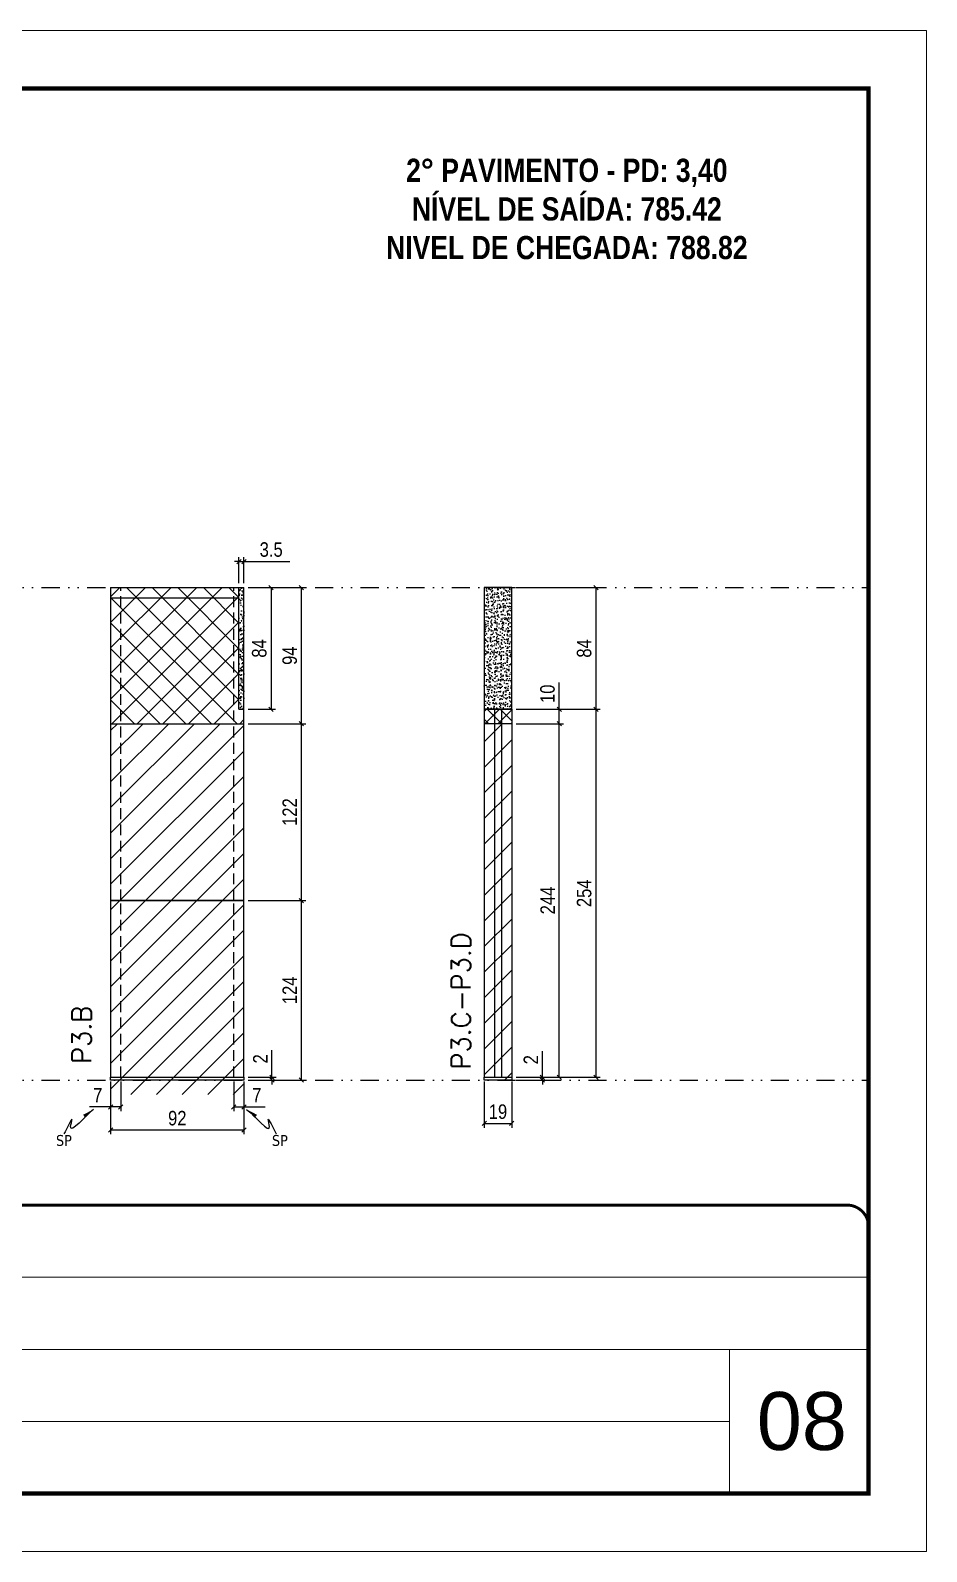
# Model space of a CAD drawing. Extents: x 2201 to 8455, y 252 to 7045.
# Drawn here: x 7836 to 8455, y 4846 to 5896 of the extents above; entities that cross this region are included whole.
import ezdxf

# ---------------------------------------------------------------- set-up
doc = ezdxf.new("R2010")
doc.units = 0
for name, pattern in [('CONTINUO', [0]), ('DASHED', [0.75, 0.5, -0.25]), ('DIVIDE2', [0.625, 0.25, -0.125, 0, -0.125, 0, -0.125]), ('HIDDEN', [0.375, 0.25, -0.125])]:
    doc.linetypes.add(name, pattern=pattern)
for name, color, linetype, lineweight in [('CARIMBO', 255, 'Continuous', 9), ('Folhas', 255, 'Continuous', 9), ('Hachura', 251, 'Continuous', 9), ('SARRAFO DE PRESSAO', 251, 'DASHED', 9), ('Texto Seção', 7, 'Continuous', 15)]:
    doc.layers.add(name, color=color, linetype=linetype, lineweight=lineweight)
for name, color, linetype in [('COTA', 241, 'Continuous'), ('NOMENCLATURA', 7, 'Continuous'), ('Nível', 160, 'Continuous'), ('Painéis', 200, 'Continuous'), ('SARR_2.2x7', 40, 'Continuous'), ('Sarrafo de Pressão', 42, 'HIDDEN'), ('texto', 7, 'Continuous')]:
    doc.layers.add(name, color=color, linetype=linetype)
doc.styles.add('ARIAL', font='arial.ttf')
doc.styles.add('COTA TECNICA', font='techl___.ttf', dxfattribs={"height": 10})
doc.styles.add('COTA TECNICA-50', font='techl___.ttf', dxfattribs={"height": 10})
doc.styles.add('REGUA-120', font='ROMANS.shx', dxfattribs={"height": 15})
doc.styles.add('ROMANC', font='techb___.ttf', dxfattribs={"height": 2.5})
doc.styles.get("Standard").update_dxf_attribs({"font": 'arial.ttf'})
doc.dimstyles.new('COTA PAINEL-50', dxfattribs={"dimtxt": 10, "dimasz": 3, "dimexe": 3, "dimexo": 3, "dimgap": 3, "dimtad": 1, "dimdec": 1, "dimzin": 12, "dimdsep": 46, "dimtxsty": 'COTA TECNICA-50', "dimblk1": 'OBLIQUE', "dimblk2": 'OBLIQUE', "dimsah": 1, "dimcen": 0.9, "dimclrd": 4, "dimclre": 4, "dimclrt": 240, "dimadec": 1, "dimazin": 3, "dimtfac": 1, "dimtdec": 1, "dimtmove": 0, "dimatfit": 3, "dimfxl": 1, "dimtolj": 1, "dimtzin": 12, "dimarcsym": 0})
doc.dimstyles.new('PAINEL', dxfattribs={"dimtxt": 10, "dimasz": 3, "dimexe": 3, "dimexo": 3, "dimgap": 3, "dimtad": 1, "dimdec": 1, "dimzin": 12, "dimdsep": 46, "dimtxsty": 'COTA TECNICA', "dimblk1": 'OBLIQUE', "dimblk2": 'OBLIQUE', "dimsah": 1, "dimcen": 0.9, "dimclrd": 4, "dimclre": 4, "dimclrt": 240, "dimadec": 1, "dimazin": 3, "dimtfac": 1, "dimtdec": 1, "dimtmove": 0, "dimatfit": 3, "dimfxl": 1, "dimtolj": 1, "dimtzin": 12, "dimarcsym": 0})
doc.dimstyles.get("Standard").update_dxf_attribs({"dimtxt": 0.18, "dimasz": 0.18, "dimexe": 0.18, "dimexo": 0.0625, "dimgap": 0.09, "dimtad": 0, "dimtih": 1, "dimtoh": 1, "dimdec": 4, "dimzin": 0, "dimdsep": 46, "dimtxsty": 'Standard', "dimcen": 0.09, "dimadec": 0, "dimazin": 0, "dimtfac": 1, "dimtdec": 4, "dimtofl": 0, "dimtmove": 0, "dimatfit": 3, "dimfxl": 1, "dimtolj": 1, "dimtzin": 0, "dimarcsym": 0})

# ---------------------------------------------------------------- blocks, each defined once
blk = doc.blocks.new('9999999999')
at = {"color": 30, "linetype": 'CONTINUO'}
for p, q in [((98564.6, 34379.6), (99584, 34379.6)), ((98564.6, 34329.8), (99488, 34329.8)), ((99584, 34329.8), (99488, 34329.8)), ((99488, 34329.8), (99488, 34230.2)), ((98564.6, 34280), (99488, 34280))]:
    blk.add_line(p, q, dxfattribs=at)
at = {"color": 30, "linetype": 'CONTINUO', "const_width": 2}
blk.add_lwpolyline([(99584, 34230.2), (99584, 34414.4, 0.414214), (99569, 34429.4), (98229, 34429.4, 0.414214), (98214, 34414.4), (98214, 34245.2, 0.414214), (98229, 34230.2), (99584, 34230.2)], format="xyb", dxfattribs=at)
at = {"layer": 'Folhas'}
blk.add_lwpolyline([(98139, 34190.2), (99624, 34190.2), (99624, 35240.2), (98139, 35240.2)], close=True, dxfattribs=at)
at = {"layer": 'Folhas', "color": 30, "const_width": 3}
blk.add_lwpolyline([(98214, 34230.2), (99584, 34230.2), (99584, 35200.2), (98214, 35200.2)], close=True, dxfattribs=at)
blk = doc.blocks.new('_Oblique')
at = {"color": 0, "linetype": 'ByBlock', "lineweight": -2}
blk.add_line((-0.5, -0.5), (0.5, 0.5), dxfattribs=at)
blk = doc.blocks.new('*D439')
at = {"layer": 'COTA', "color": 4, "lineweight": -2, "transparency": 16777216}
for p, q in [((7891.8, 5170.5), (7891.8, 5134.1)), ((7983.8, 5170.5), (7983.8, 5134.1)), ((7891.8, 5137.1), (7983.8, 5137.1))]:
    blk.add_line(p, q, dxfattribs=at)
at = {"layer": 'Defpoints', "color": 0, "transparency": 16777216}
for p in [(7891.8, 5173.5), (7983.8, 5173.5), (7983.8, 5137.1)]:
    blk.add_point(p, dxfattribs=at)
at = {"layer": 'COTA', "color": 4, "lineweight": -2, "transparency": 16777216, "xscale": 3, "yscale": 3, "zscale": 3, "rotation": 180}
blk.add_blockref('_Oblique', (7891.8, 5137.1), dxfattribs=at)
at = {"layer": 'COTA', "color": 4, "lineweight": -2, "transparency": 16777216, "xscale": 3, "yscale": 3, "zscale": 3}
blk.add_blockref('_Oblique', (7983.8, 5137.1), dxfattribs=at)
at = {"layer": 'COTA', "color": 240, "transparency": 16777216, "insert": (7937.8, 5145.2), "char_height": 10, "attachment_point": 5, "style": 'COTA TECNICA'}
blk.add_mtext('\\A1;92', dxfattribs=at)
blk = doc.blocks.new('*D440')
at = {"layer": 'COTA', "color": 4, "lineweight": -2, "transparency": 16777216}
for p, q in [((7891.8, 5168.5), (7891.8, 5150)), ((7898.8, 5170.5), (7898.8, 5150)), ((7891.8, 5153), (7877.1, 5153)), ((7898.8, 5153), (7891.8, 5153))]:
    blk.add_line(p, q, dxfattribs=at)
at = {"layer": 'Defpoints', "color": 0, "transparency": 16777216}
for p in [(7891.8, 5171.5), (7898.8, 5173.5), (7891.8, 5153)]:
    blk.add_point(p, dxfattribs=at)
at = {"layer": 'COTA', "color": 4, "lineweight": -2, "transparency": 16777216, "xscale": 3, "yscale": 3, "zscale": 3, "rotation": 180}
blk.add_blockref('_Oblique', (7891.8, 5153), dxfattribs=at)
at = {"layer": 'COTA', "color": 4, "lineweight": -2, "transparency": 16777216, "xscale": 3, "yscale": 3, "zscale": 3}
blk.add_blockref('_Oblique', (7898.8, 5153), dxfattribs=at)
at = {"layer": 'COTA', "color": 240, "transparency": 16777216, "insert": (7882.9, 5161.1), "char_height": 10, "attachment_point": 5, "style": 'COTA TECNICA-50'}
blk.add_mtext('\\A1;7', dxfattribs=at)
blk = doc.blocks.new('*D441')
at = {"layer": 'COTA', "color": 4, "lineweight": -2, "transparency": 16777216}
for p, q in [((7976.8, 5170.5), (7976.8, 5150)), ((7983.8, 5168.5), (7983.8, 5150)), ((7976.8, 5153), (7983.8, 5153)), ((7983.8, 5153), (7998.5, 5153))]:
    blk.add_line(p, q, dxfattribs=at)
at = {"layer": 'Defpoints', "color": 0, "transparency": 16777216}
for p in [(7976.8, 5173.5), (7983.8, 5171.5), (7983.8, 5153)]:
    blk.add_point(p, dxfattribs=at)
at = {"layer": 'COTA', "color": 4, "lineweight": -2, "transparency": 16777216, "xscale": 3, "yscale": 3, "zscale": 3, "rotation": 180}
blk.add_blockref('_Oblique', (7976.8, 5153), dxfattribs=at)
at = {"layer": 'COTA', "color": 4, "lineweight": -2, "transparency": 16777216, "xscale": 3, "yscale": 3, "zscale": 3}
blk.add_blockref('_Oblique', (7983.8, 5153), dxfattribs=at)
at = {"layer": 'COTA', "color": 240, "transparency": 16777216, "insert": (7992.7, 5161.1), "char_height": 10, "attachment_point": 5, "style": 'COTA TECNICA-50'}
blk.add_mtext('\\A1;7', dxfattribs=at)
blk = doc.blocks.new('*D442')
at = {"layer": 'COTA', "color": 4, "linetype": 'ByBlock', "lineweight": -2, "transparency": 16777216}
for p, q in [((7986.8, 5295.5), (8026.5, 5295.5)), ((8023.5, 5171.5), (8023.5, 5295.5)), ((7986.8, 5171.5), (8026.5, 5171.5))]:
    blk.add_line(p, q, dxfattribs=at)
at = {"layer": 'Defpoints', "color": 0, "linetype": 'ByBlock', "transparency": 16777216}
for p in [(7983.8, 5295.5), (8023.5, 5295.5), (7983.8, 5171.5)]:
    blk.add_point(p, dxfattribs=at)
at = {"layer": 'COTA', "color": 4, "linetype": 'ByBlock', "lineweight": -2, "transparency": 16777216, "xscale": 3, "yscale": 3, "zscale": 3}
for p, rotation in [((8023.5, 5295.5), 90), ((8023.5, 5171.5), 270)]:
    blk.add_blockref('_Oblique', p, dxfattribs=dict(at, rotation=rotation))
at = {"layer": 'COTA', "color": 240, "linetype": 'ByBlock', "transparency": 16777216, "insert": (8015.4, 5233.5), "char_height": 10, "attachment_point": 5, "rotation": 90, "style": 'COTA TECNICA'}
blk.add_mtext('\\A1;124', dxfattribs=at)
blk = doc.blocks.new('*D443')
at = {"layer": 'COTA', "color": 4, "lineweight": -2, "transparency": 16777216}
for p, q in [((8003.1, 5173.5), (8003.1, 5192.3)), ((7986.8, 5173.5), (8006.1, 5173.5)), ((7986.8, 5171.5), (8006.1, 5171.5)), ((8003.1, 5171.5), (8003.1, 5173.5)), ((8003.1, 5171.5), (8003.1, 5168.5))]:
    blk.add_line(p, q, dxfattribs=at)
at = {"layer": 'Defpoints', "color": 0, "transparency": 16777216}
for p in [(7983.8, 5173.5), (7983.8, 5171.5), (8003.1, 5171.5)]:
    blk.add_point(p, dxfattribs=at)
at = {"layer": 'COTA', "color": 4, "lineweight": -2, "transparency": 16777216, "xscale": 3, "yscale": 3, "zscale": 3}
for p, rotation in [((8003.1, 5173.5), 270), ((8003.1, 5171.5), 90)]:
    blk.add_blockref('_Oblique', p, dxfattribs=dict(at, rotation=rotation))
at = {"layer": 'COTA', "color": 240, "transparency": 16777216, "insert": (7995.1, 5186.2), "char_height": 10, "attachment_point": 5, "rotation": 90, "style": 'COTA TECNICA-50'}
blk.add_mtext('\\A1;2', dxfattribs=at)
blk = doc.blocks.new('*D444')
at = {"layer": 'COTA', "color": 4, "linetype": 'ByBlock', "lineweight": -2, "transparency": 16777216}
for p, q in [((7986.8, 5295.5), (8026.5, 5295.5)), ((8023.5, 5171.5), (8023.5, 5295.5)), ((7986.8, 5171.5), (8026.5, 5171.5))]:
    blk.add_line(p, q, dxfattribs=at)
at = {"layer": 'Defpoints', "color": 0, "linetype": 'ByBlock', "transparency": 16777216}
for p in [(7983.8, 5295.5), (8023.5, 5295.5), (7983.8, 5171.5)]:
    blk.add_point(p, dxfattribs=at)
at = {"layer": 'COTA', "color": 4, "linetype": 'ByBlock', "lineweight": -2, "transparency": 16777216, "xscale": 3, "yscale": 3, "zscale": 3}
for p, rotation in [((8023.5, 5295.5), 90), ((8023.5, 5171.5), 270)]:
    blk.add_blockref('_Oblique', p, dxfattribs=dict(at, rotation=rotation))
at = {"layer": 'COTA', "color": 240, "linetype": 'ByBlock', "transparency": 16777216, "insert": (8015.4, 5233.5), "char_height": 10, "attachment_point": 5, "rotation": 90, "style": 'COTA TECNICA'}
blk.add_mtext('\\A1;124', dxfattribs=at)
blk = doc.blocks.new('*D445')
at = {"layer": 'COTA', "color": 4, "lineweight": -2, "transparency": 16777216}
for p, q in [((8149.6, 5170.5), (8149.6, 5138.6)), ((8168.6, 5170.5), (8168.6, 5138.6)), ((8149.6, 5141.6), (8168.6, 5141.6))]:
    blk.add_line(p, q, dxfattribs=at)
at = {"layer": 'Defpoints', "color": 0, "transparency": 16777216}
for p in [(8149.6, 5173.5), (8168.6, 5173.5), (8168.6, 5141.6)]:
    blk.add_point(p, dxfattribs=at)
at = {"layer": 'COTA', "color": 4, "lineweight": -2, "transparency": 16777216, "xscale": 3, "yscale": 3, "zscale": 3, "rotation": 180}
blk.add_blockref('_Oblique', (8149.6, 5141.6), dxfattribs=at)
at = {"layer": 'COTA', "color": 4, "lineweight": -2, "transparency": 16777216, "xscale": 3, "yscale": 3, "zscale": 3}
blk.add_blockref('_Oblique', (8168.6, 5141.6), dxfattribs=at)
at = {"layer": 'COTA', "color": 240, "transparency": 16777216, "insert": (8159.1, 5149.7), "char_height": 10, "attachment_point": 5, "style": 'COTA TECNICA'}
blk.add_mtext('\\A1;19', dxfattribs=at)
blk = doc.blocks.new('*D446')
at = {"layer": 'COTA', "color": 4, "lineweight": -2, "transparency": 16777216}
for p, q in [((8189.8, 5173.5), (8189.8, 5191.6)), ((8171.6, 5173.5), (8192.8, 5173.5)), ((8171.6, 5171.5), (8192.8, 5171.5)), ((8189.8, 5171.5), (8189.8, 5173.5)), ((8189.8, 5171.5), (8189.8, 5168.5))]:
    blk.add_line(p, q, dxfattribs=at)
at = {"layer": 'Defpoints', "color": 0, "transparency": 16777216}
for p in [(8168.6, 5173.5), (8168.6, 5171.5), (8189.8, 5173.5)]:
    blk.add_point(p, dxfattribs=at)
at = {"layer": 'COTA', "color": 4, "lineweight": -2, "transparency": 16777216, "xscale": 3, "yscale": 3, "zscale": 3}
for p, rotation in [((8189.8, 5173.5), 270), ((8189.8, 5171.5), 90)]:
    blk.add_blockref('_Oblique', p, dxfattribs=dict(at, rotation=rotation))
at = {"layer": 'COTA', "color": 240, "transparency": 16777216, "insert": (8181.8, 5185.6), "char_height": 10, "attachment_point": 5, "rotation": 90, "style": 'COTA TECNICA-50'}
blk.add_mtext('\\A1;2', dxfattribs=at)
blk = doc.blocks.new('*D763')
at = {"layer": 'COTA', "color": 4, "linetype": 'ByBlock', "lineweight": -2, "transparency": 16777216}
for p, q in [((8171.6, 5511.5), (8229.7, 5511.5)), ((8226.7, 5511.5), (8226.7, 5427.5)), ((8171.6, 5427.5), (8229.7, 5427.5))]:
    blk.add_line(p, q, dxfattribs=at)
at = {"layer": 'Defpoints', "color": 0, "linetype": 'ByBlock', "transparency": 16777216}
for p in [(8168.6, 5511.5), (8168.6, 5427.5), (8226.7, 5427.5)]:
    blk.add_point(p, dxfattribs=at)
at = {"layer": 'COTA', "color": 4, "linetype": 'ByBlock', "lineweight": -2, "transparency": 16777216, "xscale": 3, "yscale": 3, "zscale": 3}
for p, rotation in [((8226.7, 5511.5), 90), ((8226.7, 5427.5), 270)]:
    blk.add_blockref('_Oblique', p, dxfattribs=dict(at, rotation=rotation))
at = {"layer": 'COTA', "color": 240, "linetype": 'ByBlock', "transparency": 16777216, "insert": (8218.6, 5469.5), "char_height": 10, "attachment_point": 5, "rotation": 90, "style": 'COTA TECNICA'}
blk.add_mtext('\\A1;84', dxfattribs=at)
blk = doc.blocks.new('*D764')
at = {"layer": 'COTA', "color": 4, "lineweight": -2, "transparency": 16777216}
for p, q in [((8201.4, 5427.5), (8201.4, 5445.9)), ((8171.6, 5427.5), (8204.4, 5427.5)), ((8201.4, 5417.5), (8201.4, 5427.5)), ((8171.6, 5417.5), (8204.4, 5417.5))]:
    blk.add_line(p, q, dxfattribs=at)
at = {"layer": 'Defpoints', "color": 0, "transparency": 16777216}
for p in [(8168.6, 5427.5), (8201.4, 5427.5), (8168.6, 5417.5)]:
    blk.add_point(p, dxfattribs=at)
at = {"layer": 'COTA', "color": 4, "lineweight": -2, "transparency": 16777216, "xscale": 3, "yscale": 3, "zscale": 3}
for p, rotation in [((8201.4, 5427.5), 90), ((8201.4, 5417.5), 270)]:
    blk.add_blockref('_Oblique', p, dxfattribs=dict(at, rotation=rotation))
at = {"layer": 'COTA', "color": 240, "transparency": 16777216, "insert": (8193.3, 5438.2), "char_height": 10, "attachment_point": 5, "rotation": 90, "style": 'COTA TECNICA-50'}
blk.add_mtext('\\A1;10', dxfattribs=at)
blk = doc.blocks.new('*D447')
at = {"layer": 'COTA', "color": 4, "lineweight": -2, "transparency": 16777216}
for p, q in [((7986.8, 5417.5), (8026.5, 5417.5)), ((8023.5, 5295.5), (8023.5, 5417.5)), ((7986.8, 5295.5), (8026.5, 5295.5))]:
    blk.add_line(p, q, dxfattribs=at)
at = {"layer": 'Defpoints', "color": 0, "transparency": 16777216}
for p in [(7983.8, 5417.5), (8023.5, 5417.5), (7983.8, 5295.5)]:
    blk.add_point(p, dxfattribs=at)
at = {"layer": 'COTA', "color": 4, "lineweight": -2, "transparency": 16777216, "xscale": 3, "yscale": 3, "zscale": 3}
for p, rotation in [((8023.5, 5417.5), 90), ((8023.5, 5295.5), 270)]:
    blk.add_blockref('_Oblique', p, dxfattribs=dict(at, rotation=rotation))
at = {"layer": 'COTA', "color": 240, "transparency": 16777216, "insert": (8015.4, 5356.5), "char_height": 10, "attachment_point": 5, "rotation": 90, "style": 'COTA TECNICA-50'}
blk.add_mtext('\\A1;122', dxfattribs=at)
blk = doc.blocks.new('*D765')
at = {"layer": 'COTA', "color": 4, "lineweight": -2, "transparency": 16777216}
for p, q in [((8171.6, 5417.5), (8204.4, 5417.5)), ((8201.4, 5173.5), (8201.4, 5417.5)), ((8171.6, 5173.5), (8204.4, 5173.5))]:
    blk.add_line(p, q, dxfattribs=at)
at = {"layer": 'Defpoints', "color": 0, "transparency": 16777216}
for p in [(8168.6, 5417.5), (8201.4, 5417.5), (8168.6, 5173.5)]:
    blk.add_point(p, dxfattribs=at)
at = {"layer": 'COTA', "color": 4, "lineweight": -2, "transparency": 16777216, "xscale": 3, "yscale": 3, "zscale": 3}
for p, rotation in [((8201.4, 5417.5), 90), ((8201.4, 5173.5), 270)]:
    blk.add_blockref('_Oblique', p, dxfattribs=dict(at, rotation=rotation))
at = {"layer": 'COTA', "color": 240, "transparency": 16777216, "insert": (8193.4, 5295.5), "char_height": 10, "attachment_point": 5, "rotation": 90, "style": 'COTA TECNICA'}
blk.add_mtext('\\A1;244', dxfattribs=at)
blk = doc.blocks.new('*D448')
at = {"layer": 'COTA', "color": 4, "lineweight": -2, "transparency": 16777216}
for p, q in [((8171.6, 5427.5), (8229.7, 5427.5)), ((8226.7, 5427.5), (8226.7, 5173.5)), ((8171.6, 5173.5), (8229.7, 5173.5))]:
    blk.add_line(p, q, dxfattribs=at)
at = {"layer": 'Defpoints', "color": 0, "transparency": 16777216}
for p in [(8168.6, 5427.5), (8168.6, 5173.5), (8226.7, 5173.5)]:
    blk.add_point(p, dxfattribs=at)
at = {"layer": 'COTA', "color": 4, "lineweight": -2, "transparency": 16777216, "xscale": 3, "yscale": 3, "zscale": 3}
for p, rotation in [((8226.7, 5427.5), 90), ((8226.7, 5173.5), 270)]:
    blk.add_blockref('_Oblique', p, dxfattribs=dict(at, rotation=rotation))
at = {"layer": 'COTA', "color": 240, "transparency": 16777216, "insert": (8218.6, 5300.5), "char_height": 10, "attachment_point": 5, "rotation": 90, "style": 'COTA TECNICA'}
blk.add_mtext('\\A1;254', dxfattribs=at)
blk = doc.blocks.new('*D769')
at = {"layer": 'COTA', "color": 4, "lineweight": -2, "transparency": 16777216}
for p, q in [((7986.8, 5511.5), (8005.5, 5511.5)), ((8002.5, 5511.5), (8002.5, 5427.5)), ((7986.8, 5427.5), (8005.5, 5427.5))]:
    blk.add_line(p, q, dxfattribs=at)
at = {"layer": 'Defpoints', "color": 0, "transparency": 16777216}
for p in [(7983.8, 5511.5), (7983.8, 5427.5), (8002.5, 5427.5)]:
    blk.add_point(p, dxfattribs=at)
at = {"layer": 'COTA', "color": 4, "lineweight": -2, "transparency": 16777216, "xscale": 3, "yscale": 3, "zscale": 3}
for p, rotation in [((8002.5, 5511.5), 90), ((8002.5, 5427.5), 270)]:
    blk.add_blockref('_Oblique', p, dxfattribs=dict(at, rotation=rotation))
at = {"layer": 'COTA', "color": 240, "transparency": 16777216, "insert": (7994.4, 5469.5), "char_height": 10, "attachment_point": 5, "rotation": 90, "style": 'COTA TECNICA'}
blk.add_mtext('\\A1;84', dxfattribs=at)
blk = doc.blocks.new('*D770')
at = {"layer": 'COTA', "color": 4, "lineweight": -2, "transparency": 16777216}
for p, q in [((7980.3, 5529.5), (7977.3, 5529.5)), ((7980.3, 5514.5), (7980.3, 5532.5)), ((7980.3, 5529.5), (7983.8, 5529.5)), ((7983.8, 5514.5), (7983.8, 5532.5)), ((7983.8, 5529.5), (8015.4, 5529.5))]:
    blk.add_line(p, q, dxfattribs=at)
at = {"layer": 'Defpoints', "color": 0, "transparency": 16777216}
for p in [(7983.8, 5529.5), (7980.3, 5511.5), (7983.8, 5511.5)]:
    blk.add_point(p, dxfattribs=at)
at = {"layer": 'COTA', "color": 4, "lineweight": -2, "transparency": 16777216, "xscale": 3, "yscale": 3, "zscale": 3}
blk.add_blockref('_Oblique', (7980.3, 5529.5), dxfattribs=at)
at = {"layer": 'COTA', "color": 4, "lineweight": -2, "transparency": 16777216, "xscale": 3, "yscale": 3, "zscale": 3, "rotation": 180}
blk.add_blockref('_Oblique', (7983.8, 5529.5), dxfattribs=at)
at = {"layer": 'COTA', "color": 240, "transparency": 16777216, "insert": (8002.6, 5537.7), "char_height": 10, "attachment_point": 5, "style": 'COTA TECNICA'}
blk.add_mtext('\\A1;3.5', dxfattribs=at)
blk = doc.blocks.new('*D701')
at = {"layer": 'COTA', "color": 4, "lineweight": -2, "transparency": 16777216}
for p, q in [((7986.8, 5511.5), (8026.5, 5511.5)), ((8023.5, 5417.5), (8023.5, 5511.5)), ((7986.8, 5417.5), (8026.5, 5417.5))]:
    blk.add_line(p, q, dxfattribs=at)
at = {"layer": 'Defpoints', "color": 0, "transparency": 16777216}
for p in [(7983.8, 5511.5), (8023.5, 5511.5), (7983.8, 5417.5)]:
    blk.add_point(p, dxfattribs=at)
at = {"layer": 'COTA', "color": 4, "lineweight": -2, "transparency": 16777216, "xscale": 3, "yscale": 3, "zscale": 3}
for p, rotation in [((8023.5, 5511.5), 90), ((8023.5, 5417.5), 270)]:
    blk.add_blockref('_Oblique', p, dxfattribs=dict(at, rotation=rotation))
at = {"layer": 'COTA', "color": 240, "transparency": 16777216, "insert": (8015.4, 5464.5), "char_height": 10, "attachment_point": 5, "rotation": 90, "style": 'COTA TECNICA'}
blk.add_mtext('\\A1;94', dxfattribs=at)

msp = doc.modelspace()

# ---------------------------------------------------------------- hatches: boundary and pattern name
at = {"layer": 'COTA', "linetype": 'ByBlock'}
h = msp.add_hatch(dxfattribs=at)
h.set_pattern_fill('AR-CONC', color=256, scale=0.03)
h.set_pattern_definition([(50, (-167614.649, -105473.8634), (5.46554007, -0.47817257), [0.5715, -6.2865]), (355, (-167614.649, -105473.8634), (-1.05730264, 5.73170536), [0.4572, -5.02921753]), (100.4514447, (-167614.1936, -105473.903), (4.40823741, 5.25353256), [0.48570026, -5.34270734]), (46.1842, (-167614.649, -105472.3394), (8.13237123, -1.26126984), [0.85725, -9.42975]), (96.6355576, (-167613.971, -105472.4445), (7.12212402, 7.42278374), [0.7285507, -8.01406824]), (351.184151, (-167614.649, -105472.339), (7.12212402, 7.42278374), [0.685799, -7.54379196]), (21, (-167613.887, -105472.7204), (4.54843174, -3.06795595), [0.5715, -6.2865]), (326, (-167613.887, -105472.7204), (1.85406085, 5.52563898), [0.4572, -5.0292]), (71.451445, (-167613.508, -105472.976), (6.40249258, 2.45768307), [0.48570026, -5.34269813]), (37.5, (-167614.649, -105473.8634), (0.092658098, 2.536651166), [0, -4.96824, 0, -5.1054, 0, -5.04825]), (7.5, (-167614.649, -105473.8634), (2.004589875, 3.005417245), [0, -2.91084, 0, -4.85394, 0, -1.92405]), (327.5, (-167616.3483, -105473.8634), (4.067717855, -0.17186232), [0, -1.905, 0, -5.9436, 0, -7.8867]), (317.5, (-167617.1103, -105473.8634), (4.44387544, 0.76279473), [0, -2.4765, 0, -3.94716, 0, -5.6007])])
h.paths.add_polyline_path([(7983.81, 5511.5), (7980.31, 5511.5), (7980.31, 5427.5), (7983.81, 5427.5)])
h = msp.add_hatch(dxfattribs=at)
h.set_pattern_fill('AR-CONC', color=256, scale=0.03)
h.set_pattern_definition([(50, (-934.5315, 1399.5084), (5.46554, -0.4781726), [0.5715, -6.2865]), (355, (-934.5315, 1399.5084), (-1.0573026, 5.7317054), [0.4572, -5.0292175]), (100.451445, (-934.076, 1399.4685), (4.4082374, 5.2535326), [0.4857003, -5.3427073]), (46.1842, (-934.5315, 1401.0324), (8.132371, -1.26127), [0.85725, -9.42975]), (96.63556, (-933.854, 1400.927), (7.122124, 7.422784), [0.728551, -8.014068]), (351.18415, (-934.5315, 1401.032), (7.122124, 7.422784), [0.685799, -7.543792]), (21, (-933.7695, 1400.6514), (4.5484317, -3.067956), [0.5715, -6.2865]), (326, (-933.7695, 1400.6514), (1.854061, 5.525639), [0.4572, -5.0292]), (71.451445, (-933.3905, 1400.3957), (6.4024926, 2.457683), [0.4857003, -5.342698]), (37.5, (-934.5315, 1399.5084), (0.0926581, 2.53665117), [0, -4.96824, 0, -5.1054, 0, -5.04825]), (7.5, (-934.5315, 1399.5084), (2.0045899, 3.00541724), [0, -2.91084, 0, -4.85394, 0, -1.92405]), (327.5, (-936.2308, 1399.5084), (4.06771786, -0.1718623), [0, -1.905, 0, -5.9436, 0, -7.8867]), (317.5, (-936.9928, 1399.5084), (4.4438754, 0.7627947), [0, -2.4765, 0, -3.94716, 0, -5.6007])])
h.paths.add_polyline_path([(8168.59, 5511.5), (8149.59, 5511.5), (8149.59, 5427.5), (8168.59, 5427.5)])
at = {"layer": 'Hachura', "linetype": 'ByBlock'}
h = msp.add_hatch(dxfattribs=at)
h.set_pattern_fill('ANSI37', color=256, scale=100)
h.set_pattern_definition([(45, (-109258.315, -29567.54), (-8.8388348, 8.8388348), []), (135, (-109258.315, -29567.54), (-8.8388348, -8.8388348), [])])
h.paths.add_polyline_path([(7980.31, 5427.5), (7980.31, 5511.5), (7891.81, 5511.5), (7891.81, 5417.5), (7983.81, 5417.5), (7983.81, 5427.5)])
h = msp.add_hatch(dxfattribs=at)
h.set_pattern_fill('ANSI37', color=256, scale=2)
h.set_pattern_definition([(45, (-164444.649, -105473.8395), (-4.49012806, 4.49012806), []), (135, (-164444.649, -105473.8395), (-4.49012806, -4.49012806), [])])
h.paths.add_polyline_path([(8168.59, 5417.52), (8168.59, 5427.52), (8149.59, 5427.52), (8149.59, 5417.52)])
h = msp.add_hatch(dxfattribs=at)
h.set_pattern_fill('ANSI31', color=256, scale=100)
h.set_pattern_definition([(45, (-109258.315, -29889.775), (-8.8388348, 8.8388348), [])])
h.paths.add_polyline_path([(7983.81, 5417.5), (7891.81, 5417.5), (7891.81, 5161.5), (7983.81, 5161.5)])
h = msp.add_hatch(dxfattribs=at)
h.set_pattern_fill('ANSI31', color=256, scale=100)
h.set_pattern_definition([(45, (-109000.536, -29879.751), (-8.8388348, 8.8388348), [])])
h.paths.add_polyline_path([(8168.59, 5171.52), (8168.59, 5417.52), (8149.59, 5417.52), (8149.59, 5171.52)])

# ---------------------------------------------------------------- linework, layer by layer
at = {"layer": 'COTA', "linetype": 'ByBlock'}
for p in [(7980.31, 5511.5), (7983.81, 5427.5)]:
    msp.add_line(p, (7983.81, 5511.5), dxfattribs=at)
msp.add_lwpolyline([(8149.59, 5427.48), (8168.59, 5427.48), (8168.59, 5511.5), (8149.59, 5511.5)], close=True, dxfattribs=at)
at = {"layer": 'Nível', "color": 4, "linetype": 'DIVIDE2', "ltscale": 50}
for p, q in [((7435.34, 5511.5), (8414.87, 5511.5)), ((7435.34, 5171.5), (8414.87, 5171.5))]:
    msp.add_line(p, q, dxfattribs=at)
at = {"layer": 'Painéis'}
for p, q in [((7891.81, 5511.5), (7891.81, 5295.5)), ((7891.81, 5511.5), (7980.31, 5511.5)), ((7980.31, 5427.5), (7980.31, 5511.5)), ((7980.31, 5427.5), (7983.81, 5427.5)), ((7983.81, 5295.5), (7983.81, 5427.5)), ((8149.59, 5427.5), (8168.59, 5427.5)), ((8149.59, 5427.48), (8149.59, 5173.5)), ((8149.59, 5427.48), (8168.59, 5427.48)), ((8168.59, 5427.48), (8149.59, 5427.48)), ((8168.59, 5427.48), (8168.59, 5173.5)), ((7891.81, 5417.5), (7983.81, 5417.5)), ((8168.59, 5417.5), (8149.59, 5417.5)), ((7983.81, 5295.5), (7891.81, 5295.5)), ((7891.81, 5295.5), (7891.81, 5173.5)), ((7891.81, 5295.5), (7983.81, 5295.5)), ((7983.81, 5173.5), (7983.81, 5295.5)), ((7891.81, 5173.5), (7983.81, 5173.5)), ((8149.59, 5173.5), (8168.59, 5173.5)), ((8149.59, 5173.5), (8168.59, 5173.5)), ((8149.59, 5171.5), (8149.59, 5173.5)), ((8168.59, 5171.5), (8149.59, 5171.5)), ((8168.59, 5173.5), (8168.59, 5171.5))]:
    msp.add_line(p, q, dxfattribs=at)
msp.add_lwpolyline([(7983.81, 5171.5), (7891.81, 5171.5), (7891.81, 5173.5), (7983.81, 5173.5)], close=True, dxfattribs=at)
at = {"layer": 'SARR_2.2x7'}
for p, q in [((7891.81, 5504.5), (7980.31, 5504.5)), ((8156.59, 5427.48), (8156.59, 5173.5)), ((8161.59, 5427.48), (8161.59, 5173.5))]:
    msp.add_line(p, q, dxfattribs=at)
at = {"layer": 'Sarrafo de Pressão', "ltscale": 30}
for p, q in [((7898.81, 5295.5), (7898.81, 5511.5)), ((7976.81, 5295.5), (7976.81, 5511.5)), ((7898.81, 5173.5), (7898.81, 5295.5)), ((7976.81, 5173.5), (7976.81, 5295.5))]:
    msp.add_line(p, q, dxfattribs=at)

# ---------------------------------------------------------------- block references
at = {"layer": 'SARRAFO DE PRESSAO', "color": 6, "linetype": 'ByBlock'}
msp.add_blockref('9999999999', (-91169.11, -29344.12), dxfattribs=at)

# ---------------------------------------------------------------- texts
at = {"layer": 'CARIMBO', "style": 'ARIAL'}
msp.add_text('08', height=40, dxfattribs=at).set_placement((8337.73, 4916.23))
at = {"layer": 'NOMENCLATURA', "color": 2, "insert": (8206.61, 5834.23), "char_height": 16, "attachment_point": 2, "style": 'ROMANC'}
msp.add_mtext_dynamic_manual_height_columns('\\P2° PAVIMENTO - PD: 3,40\\PNÍVEL DE SAÍDA: 785.42\\PNIVEL DE CHEGADA: 788.82', width=328.3607, gutter_width=1, heights=[0], dxfattribs=at)
at = {"layer": 'texto', "color": 0, "char_height": 7.5, "attachment_point": 5}
for insert in [(7859.56, 5129.82), (8008.59, 5129.82)]:
    msp.add_mtext('{\\fTahoma|b0|i0|c0|p34;\\C4;SP}', dxfattribs=dict(at, insert=insert))
at = {"layer": 'Texto Seção', "char_height": 13, "width": 285.3299, "attachment_point": 7, "rotation": 90, "style": 'REGUA-120'}
for s, insert in [('\\pxt4;P3.C-P3.D', (8140.14, 5178.91)), ('P3.B', (7878.34, 5182.75))]:
    msp.add_mtext(s, dxfattribs=dict(at, insert=insert))

# ---------------------------------------------------------------- dimensions: what is measured, and where the dimension line sits
at = {"layer": 'COTA'}
for base, p1, p2, dimstyle, picture, middle in [((7983.81, 5529.49), (7980.31, 5511.5), (7983.81, 5511.5), 'PAINEL', '*D770', (8002.62, 5537.71)), ((7983.81, 5152.99), (7976.81, 5173.5), (7983.81, 5171.5), 'COTA PAINEL-50', '*D441', (7992.68, 5161.06))]:
    dim = msp.add_linear_dim(base=base, p1=p1, p2=p2, dimstyle=dimstyle, dxfattribs=at)
    dim.commit()
    dim.dimension.update_dxf_attribs({"geometry": picture, "text_midpoint": middle})
for base, p1, p2, angle, dimstyle, picture, middle in [((8002.53, 5427.5), (7983.81, 5511.5), (7983.81, 5427.5), 90, 'PAINEL', '*D769', (7994.43, 5469.5)), ((8023.45, 5511.5), (7983.81, 5417.5), (7983.81, 5511.5), 90, 'PAINEL', '*D701', (8015.35, 5464.5)), ((8201.45, 5427.5), (8168.59, 5417.5), (8168.59, 5427.5), 90, 'COTA PAINEL-50', '*D764', (8193.34, 5438.22)), ((8226.7, 5173.5), (8168.59, 5427.5), (8168.59, 5173.5), 90, 'PAINEL', '*D448', (8218.59, 5300.5)), ((8023.45, 5417.5), (7983.81, 5295.5), (7983.81, 5417.5), 90, 'COTA PAINEL-50', '*D447', (8015.4, 5356.5)), ((8201.45, 5417.5), (8168.59, 5173.5), (8168.59, 5417.5), 90, 'PAINEL', '*D765', (8193.37, 5295.5)), ((7891.81, 5152.99), (7898.81, 5173.5), (7891.81, 5171.5), 180, 'COTA PAINEL-50', '*D440', (7882.95, 5161.06))]:
    dim = msp.add_linear_dim(base=base, p1=p1, p2=p2, angle=angle, dimstyle=dimstyle, dxfattribs=at)
    dim.commit()
    dim.dimension.update_dxf_attribs({"geometry": picture, "text_midpoint": middle})
at = {"layer": 'COTA', "linetype": 'ByBlock'}
dim = msp.add_linear_dim(base=(8226.7, 5427.48), p1=(8168.59, 5511.5), p2=(8168.59, 5427.48), angle=90, dimstyle='PAINEL', dxfattribs=at)
dim.commit()
dim.dimension.update_dxf_attribs({"geometry": '*D763', "text_midpoint": (8218.6, 5469.49)})
for picture in ['*D442', '*D444']:
    dim = msp.add_aligned_dim(p1=(7983.81, 5171.5), p2=(7983.81, 5295.5), distance=-39.64, dimstyle='PAINEL', dxfattribs=at)
    dim.commit()
    dim.dimension.update_dxf_attribs({"geometry": picture, "text_midpoint": (8015.38, 5233.5)})
at = {"layer": 'COTA'}
for base, p1, p2, picture, middle in [((8003.07, 5171.5), (7983.81, 5173.5), (7983.81, 5171.5), '*D443', (8003.07, 5186.25)), ((8189.78, 5173.5), (8168.59, 5171.5), (8168.59, 5173.5), '*D446', (8189.78, 5185.56))]:
    dim = msp.add_linear_dim(base=base, p1=p1, p2=p2, angle=90, dimstyle='COTA PAINEL-50', dxfattribs=at)
    dim.commit()
    dim.dimension.update_dxf_attribs({"geometry": picture, "text_midpoint": middle, "dimtype": 160})
for base, p1, p2, picture, middle in [((7983.81, 5137.14), (7891.81, 5173.5), (7983.81, 5173.5), '*D439', (7937.81, 5145.23)), ((8168.59, 5141.61), (8149.59, 5173.5), (8168.59, 5173.5), '*D445', (8159.09, 5149.69))]:
    dim = msp.add_linear_dim(base=base, p1=p1, p2=p2, dimstyle='PAINEL', override={"dimarcsym": 2}, dxfattribs=at)
    dim.commit()
    dim.dimension.update_dxf_attribs({"geometry": picture, "text_midpoint": middle})

# ---------------------------------------------------------------- leaders
at = {"layer": 'COTA', "path_type": 1}
for points in [[(7879.98, 5151.32), (7864.2, 5139.48), (7865.12, 5144.29), (7859.57, 5134.51)], [(7985.64, 5151.32), (8001.43, 5139.48), (8000.5, 5144.29), (8006.05, 5134.51)]]:
    msp.add_leader(points, dimstyle='Standard', override={"dimasz": 8}, dxfattribs=at)

doc.saveas('drawing.dxf')
